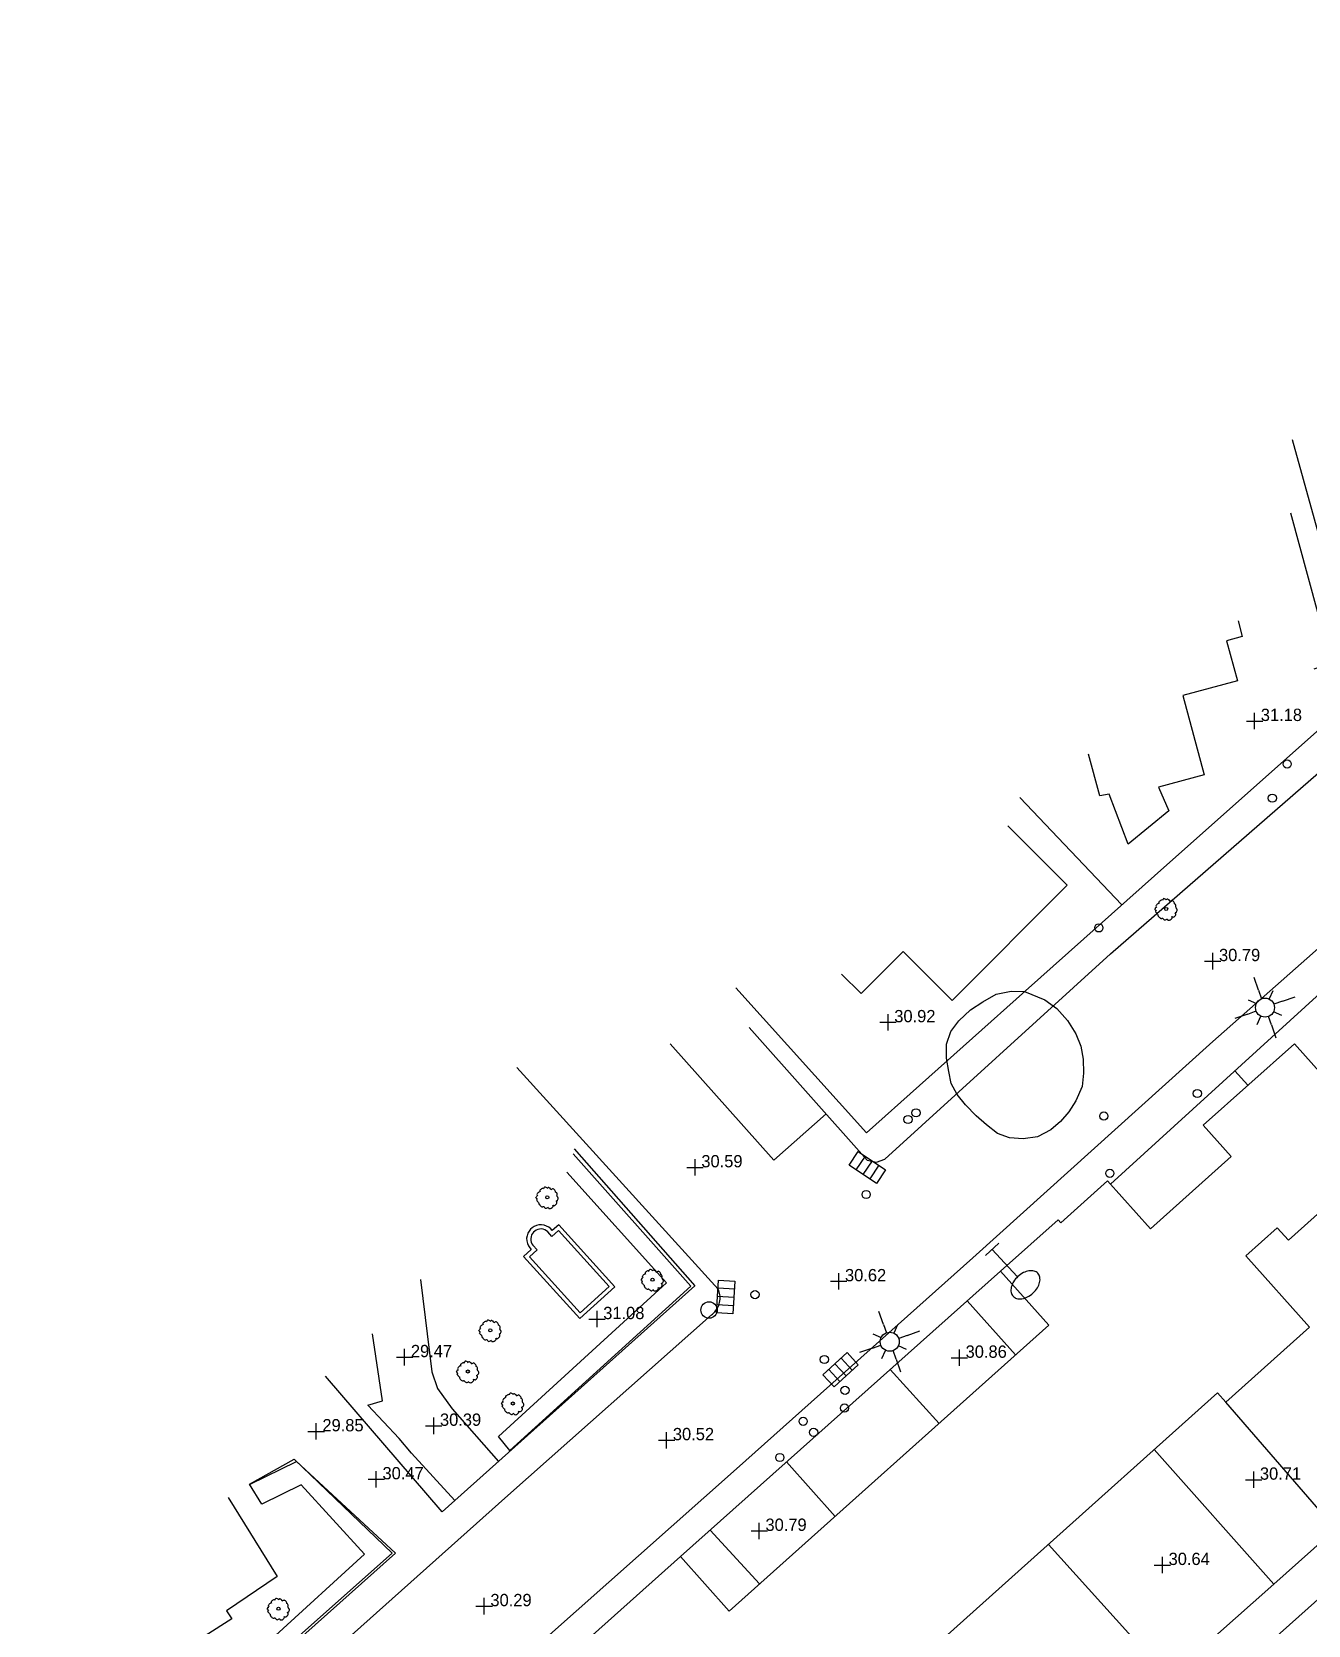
# Model space of a CAD drawing. Extents: x 471511 to 473316, y 4381952 to 4383346.
# Drawn here: x 472451.5 to 472529.3, y 4382869.5 to 4382966.6 of the extents above; entities that cross this region are included whole.
import ezdxf

# ---------------------------------------------------------------- set-up
doc = ezdxf.new("R2010")
doc.units = 0
doc.header["$LTSCALE"] = 4
doc.header["$MEASUREMENT"] = 0
doc.header["$PDMODE"] = 2
doc.header["$PDSIZE"] = 0.5
doc.layers.get('0').update_dxf_attribs({"linetype": 'CONTINUOUS'})
for name, color, linetype in [('222', 7, 'CONTINUOUS'), ('290', 253, 'CONTINUOUS'), ('320', 141, 'CONTINUOUS'), ('350', 7, 'CONTINUOUS'), ('400', 7, 'CONTINUOUS'), ('410', 201, 'CONTINUOUS'), ('411', 12, 'CONTINUOUS'), ('451', 5, 'CONTINUOUS'), ('505', 60, 'CONTINUOUS'), ('506', 60, 'CONTINUOUS'), ('7101', 7, 'CONTINUOUS'), ('7202', 7, 'CONTINUOUS'), ('7400', 2, 'CONTINUOUS'), ('7403', 1, 'CONTINUOUS'), ('7435', 7, 'CONTINUOUS'), ('7440', 7, 'CONTINUOUS'), ('7515', 53, 'CONTINUOUS'), ('7516', 7, 'CONTINUOUS')]:
    doc.layers.add(name, color=color, linetype=linetype)

# ---------------------------------------------------------------- blocks, each defined once
blk = doc.blocks.new('FAROLA')
at = {"color": 7}
for p, q in [((-0.43, 1.04), (-0.22, 0.54)), ((0.43, 1.04), (0.22, 0.54)), ((0.43, 1.04), (0.75, 1.8)), ((-1.04, 0.43), (-1.8, 0.75)), ((-1.04, 0.43), (-0.54, 0.22)), ((1.04, 0.43), (0.54, 0.22)), ((-1.04, -0.43), (-0.54, -0.22)), ((-0.43, -1.04), (-0.22, -0.54)), ((0.43, -1.04), (0.22, -0.54)), ((1.04, -0.43), (0.54, -0.22)), ((1.04, -0.43), (1.8, -0.75)), ((-0.43, -1.04), (-0.75, -1.8))]:
    blk.add_line(p, q, dxfattribs=at)
blk.add_circle((0, 0), 0.58, dxfattribs=at)
blk = doc.blocks.new('POSTE')
at = {"color": 7}
blk.add_circle((0, 0), 0.5, dxfattribs=at)
blk = doc.blocks.new('MOJON')
blk.add_circle((0, 0), 0.25)
blk = doc.blocks.new('STRAFIC')
at = {"color": 1}
blk.add_lwpolyline([(-0.03, 3.64, 0.07), (-0.44, 3.59, 0.08), (-0.76, 3.44, 0.11), (-0.99, 3.21, 0.14), (-1.06, 2.96, 0.14), (-0.99, 2.71, 0.11), (-0.76, 2.48, 0.08), (-0.44, 2.33, 0.07), (-0.03, 2.28, 0.07), (0.38, 2.33, 0.08), (0.7, 2.48, 0.11), (0.93, 2.71, 0.14), (1, 2.96, 0.14), (0.93, 3.21, 0.11), (0.7, 3.44, 0.08), (0.38, 3.59, 0.07)], format="xyb", close=True, dxfattribs=at)
for points in [[(0, 0), (0, 2.25)], [(-0.56, 0), (0.56, 0)]]:
    blk.add_lwpolyline(points, dxfattribs=at)
blk = doc.blocks.new('ARBOL')
at = {"color": 3}
for p, q in [((-1.26, 0.07), (-1.27, -0.01)), ((-1.23, 0.15), (-1.26, 0.07)), ((-1.17, 0.24), (-1.23, 0.15)), ((-1.18, 0.48), (-1.21, 0.39)), ((-1.21, 0.39), (-1.2, 0.31)), ((-1.2, 0.31), (-1.16, 0.22)), ((-1.11, 0.55), (-1.18, 0.48)), ((-1.03, 0.59), (-1.11, 0.55)), ((-1.01, 0.67), (-1.03, 0.59)), ((-0.96, 0.76), (-1.01, 0.67)), ((-0.92, 0.97), (-0.96, 0.88)), ((-0.96, 0.88), (-0.96, 0.7)), ((-0.85, 1.04), (-0.92, 0.97)), ((-0.77, 1.08), (-0.85, 1.04)), ((-0.7, 1.09), (-0.77, 1.08)), ((-0.5, 1.09), (-0.7, 1.09)), ((-0.49, 1.11), (-0.5, 1.08)), ((-0.46, 1.23), (-0.49, 1.11)), ((-0.38, 1.32), (-0.46, 1.23)), ((-0.31, 1.35), (-0.38, 1.32)), ((-0.23, 1.36), (-0.31, 1.35)), ((-0.11, 1.36), (-0.23, 1.36)), ((0, 1.35), (-0.11, 1.36)), ((0.07, 1.26), (0, 1.35)), ((0.12, 1.18), (0.07, 1.26)), ((0.17, 1.25), (0.12, 1.16)), ((0.12, 1.16), (0.12, 1.16)), ((0.24, 1.31), (0.17, 1.25)), ((0.32, 1.32), (0.24, 1.31)), ((0.39, 1.31), (0.32, 1.32)), ((0.55, 1.31), (0.39, 1.31)), ((0.62, 1.26), (0.55, 1.31)), ((0.7, 1.22), (0.62, 1.26)), ((0.76, 1.14), (0.7, 1.22)), ((0.77, 0.97), (0.7, 0.98)), ((0.77, 1.05), (0.76, 1.14)), ((0.77, 0.97), (0.77, 1.05)), ((0.86, 0.95), (0.77, 0.97)), ((0.96, 0.93), (0.86, 0.95)), ((1.03, 0.87), (0.96, 0.93)), ((1.07, 0.79), (1.03, 0.87)), ((1.08, 0.7), (1.07, 0.79)), ((1.1, 0.49), (1.07, 0.51)), ((1.08, 0.6), (1.08, 0.7)), ((1.09, 0.52), (1.08, 0.6)), ((1.17, 0.48), (1.1, 0.49)), ((1.25, 0.41), (1.17, 0.48)), ((1.29, 0.32), (1.25, 0.41)), ((1.3, 0.24), (1.29, 0.32)), ((1.3, 0.15), (1.3, 0.24)), ((1.31, 0.06), (1.3, 0.15)), ((1.31, -0.03), (1.31, 0.06)), ((-1.27, -0.01), (-1.26, -0.13)), ((-1.26, -0.13), (-1.26, -0.21)), ((-1.26, -0.21), (-1.23, -0.3)), ((-1.23, -0.3), (-1.16, -0.32)), ((-1.16, -0.32), (-1.08, -0.34)), ((-1.08, -0.34), (-1.01, -0.35)), ((-1.01, -0.35), (-0.95, -0.35)), ((-0.96, -0.38), (-1.01, -0.49)), ((-1.01, -0.49), (-1, -0.58)), ((-1, -0.58), (-0.96, -0.66)), ((-0.96, -0.66), (-0.96, -0.74)), ((-0.96, -0.74), (-0.88, -0.8)), ((-0.88, -0.8), (-0.8, -0.81)), ((-0.8, -0.81), (-0.72, -0.81)), ((-0.76, -0.81), (-0.75, -0.9)), ((-0.75, -0.9), (-0.73, -0.98)), ((-0.73, -0.98), (-0.68, -1.07)), ((-0.68, -1.07), (-0.61, -1.15)), ((-0.61, -1.15), (-0.53, -1.14)), ((-0.53, -1.14), (-0.45, -1.12)), ((-0.45, -1.12), (-0.37, -1.07)), ((-0.37, -1.05), (-0.37, -1.15)), ((-0.37, -1.15), (-0.27, -1.21)), ((-0.27, -1.21), (-0.19, -1.22)), ((-0.19, -1.22), (-0.07, -1.22)), ((-0.07, -1.22), (0.01, -1.25)), ((0.01, -1.25), (0.08, -1.22)), ((0.08, -1.22), (0.16, -1.16)), ((0.16, -1.16), (0.18, -1.08)), ((0.18, -1.11), (0.25, -1.15)), ((0.25, -1.15), (0.32, -1.16)), ((0.32, -1.16), (0.4, -1.16)), ((0.4, -1.16), (0.47, -1.18)), ((0.47, -1.18), (0.55, -1.16)), ((0.55, -1.16), (0.62, -1.14)), ((0.62, -1.14), (0.7, -1.09)), ((0.7, -1.09), (0.75, -0.93)), ((0.78, -0.99), (0.74, -0.96)), ((0.85, -0.98), (0.78, -0.99)), ((0.93, -0.93), (0.85, -0.98)), ((1.02, -0.92), (0.93, -0.93)), ((1.06, -0.69), (0.98, -0.69)), ((1.06, -0.85), (1.02, -0.92)), ((1.03, -0.69), (1.05, -0.77)), ((1.05, -0.77), (1.06, -0.85)), ((1.13, -0.65), (1.06, -0.69)), ((1.2, -0.61), (1.13, -0.65)), ((1.2, -0.21), (1.27, -0.14)), ((1.2, -0.6), (1.21, -0.59)), ((1.22, -0.31), (1.21, -0.23)), ((1.21, -0.41), (1.22, -0.31)), ((1.21, -0.51), (1.21, -0.41)), ((1.21, -0.59), (1.21, -0.51)), ((1.27, -0.14), (1.31, -0.03))]:
    blk.add_line(p, q, dxfattribs=at)
at = {"color": 25}
blk.add_circle((0, 0), 0.19, dxfattribs=at)
blk = doc.blocks.new('REJILLA')
at = {"color": 7}
for p, q in [((-0.5, 0.5), (-0.5, -0.5)), ((0.01, 0.5), (0.01, -0.5)), ((0.51, 0.5), (0.51, -0.5))]:
    blk.add_line(p, q, dxfattribs=at)
blk.add_lwpolyline([(-1, -0.5), (-1, 0.5), (1, 0.5), (1, -0.5)], close=True, dxfattribs=at)
blk = doc.blocks.new('COTA')
at = {"color": 7}
blk.add_point((0, 0), dxfattribs=at)

msp = doc.modelspace()

# ---------------------------------------------------------------- linework, layer by layer
at = {"layer": '222'}
msp.add_polyline3d([(472639.424, 4382966.613, 31.351), (472631.536, 4382960.277, 31.291), (472623.155, 4382953.387, 31.261), (472614.814, 4382946.394, 31.261), (472605.45, 4382938.267, 31.111), (472596.486, 4382930.413, 31.111), (472587.299, 4382922.227, 30.856), (472578.762, 4382914.716, 30.811), (472569.548, 4382906.511, 30.676), (472561.85, 4382899.59, 30.676), (472552.528, 4382891.262, 30.661), (472543.547, 4382883.24, 30.541), (472534.642, 4382875.276, 30.496), (472524.377, 4382866.12, 30.406), (472514.271, 4382857.111, 30.406), (472504.648, 4382848.539, 30.256), (472494.394, 4382839.436, 30.181), (472484.875, 4382830.968, 30.016), (472475.912, 4382822.907, 29.971), (472466.463, 4382814.498, 29.911), (472458.198, 4382807.169, 29.656)], dxfattribs=at)
at = {"layer": '290'}
msp.add_polyline3d([(472499.935, 4382900.648, 30.588), (472496.743, 4382897.839, 30.601), (472490.428, 4382904.928, 30.707)], dxfattribs=at)
at = {"layer": '320'}
msp.add_polyline3d([(472481.969, 4382892.386, 31.09), (472481.5, 4382891.962, 31.09), (472484.922, 4382888.17, 31.09), (472487.067, 4382890.105, 31.09), (472483.645, 4382893.898, 31.09), (472483.248, 4382893.54, 31.09), (472483.156, 4382893.644, 31.09), (472483.042, 4382893.738, 31.09), (472482.908, 4382893.813, 31.09), (472482.757, 4382893.864, 31.09), (472482.598, 4382893.888, 31.09), (472482.439, 4382893.881, 31.09), (472482.286, 4382893.846, 31.09), (472482.147, 4382893.787, 31.09), (472482.026, 4382893.71, 31.09), (472481.925, 4382893.618, 31.09), (472481.835, 4382893.506, 31.09), (472481.762, 4382893.374, 31.09), (472481.712, 4382893.226, 31.09), (472481.689, 4382893.067, 31.09), (472481.696, 4382892.907, 31.09), (472481.732, 4382892.752, 31.09), (472481.793, 4382892.611, 31.09), (472481.874, 4382892.488, 31.09)], close=True, dxfattribs=at)
at = {"layer": '350'}
msp.add_polyline3d([(472483.227, 4382893.184, 31.09), (472482.982, 4382893.464, 31.09), (472482.901, 4382893.53, 31.09), (472482.805, 4382893.584, 31.09), (472482.698, 4382893.62, 31.09), (472482.585, 4382893.637, 31.09), (472482.472, 4382893.632, 31.09), (472482.363, 4382893.608, 31.09), (472482.264, 4382893.566, 31.09), (472482.179, 4382893.511, 31.09), (472482.107, 4382893.446, 31.09), (472482.044, 4382893.367, 31.09), (472481.992, 4382893.273, 31.09), (472481.956, 4382893.167, 31.09), (472481.94, 4382893.055, 31.09), (472481.945, 4382892.94, 31.09), (472481.97, 4382892.831, 31.09), (472482.014, 4382892.73, 31.09), (472482.072, 4382892.643, 31.09), (472482.325, 4382892.37, 31.09), (472481.853, 4382891.944, 31.09), (472484.94, 4382888.523, 31.09), (472486.714, 4382890.124, 31.09), (472483.626, 4382893.545, 31.09)], close=True, dxfattribs=at)
at = {"layer": '400'}
for points in [[(472525.045, 4382930.705, 37.97), (472525.301, 4382929.753, 37.943), (472524.347, 4382929.497, 34.688), (472525.004, 4382927.054, 34.628), (472521.67, 4382926.158, 38.483), (472522.972, 4382921.315, 38.108), (472520.196, 4382920.568, 37.703), (472520.822, 4382919.134, 34.853), (472518.344, 4382917.096, 34.823), (472517.197, 4382920.135, 35.078), (472516.615, 4382920.037, 35.078), (472515.931, 4382922.581, 35.11)], [(472511.019, 4382918.203, 34.276), (472514.632, 4382914.598, 34.298)], [(472514.632, 4382914.598, 34.298), (472507.619, 4382907.569, 37.643), (472504.63, 4382910.55, 37.673), (472502.07, 4382907.985, 34.088), (472500.884, 4382909.169, 36.186)], [(472500.677, 4382862.923, 33.478), (472523.784, 4382883.648, 33.508), (472524.295, 4382883.086, 33.739), (472529.397, 4382887.65, 33.769), (472525.512, 4382891.992, 37.819), (472527.43, 4382893.707, 37.444), (472528.108, 4382892.949, 37.444), (472534.968, 4382899.085, 37.444), (472534.331, 4382899.797, 37.444), (472536.141, 4382901.416, 37.474), (472532.684, 4382905.28, 37.384), (472530.175, 4382903.035, 37.369), (472528.48, 4382904.929, 37.354), (472522.923, 4382899.957, 37.354), (472524.624, 4382898.056, 37.354), (472519.703, 4382893.654, 37.354), (472517.091, 4382896.574, 37.264), (472514.236, 4382894.021, 37.084), (472514.073, 4382894.203, 37.054), (472510.561, 4382891.061, 37.069), (472513.509, 4382887.766, 37.414), (472494.036, 4382870.347, 36.964), (472491.064, 4382873.669, 37.009), (472479.954, 4382863.731, 37.009)], [(472463.502, 4382877.264, 33.624), (472466.494, 4382872.446, 33.664), (472463.404, 4382870.36, 36.753), (472463.716, 4382869.876, 36.753), (472453.304, 4382863.227, 36.753), (472451.891, 4382865.501, 36.753)]]:
    msp.add_polyline3d(points, dxfattribs=at)
at = {"layer": '410'}
for points in [[(472528.229, 4382937.286, 32.736), (472531.464, 4382925.401, 32.751), (472520.875, 4382916.003, 32.736), (472512.089, 4382908.159, 32.706), (472502.39, 4382899.495, 32.616), (472494.443, 4382908.341, 32.481)], [(472517.954, 4382913.395, 33.098), (472511.744, 4382919.934, 33.218)], [(472517.269, 4382896.375, 33.034), (472535.068, 4382912.586, 32.914), (472542.584, 4382885.683, 32.434), (472527.05, 4382871.821, 32.434), (472509.636, 4382856.377, 32.434)], [(472524.852, 4382903.281, 32.704), (472525.646, 4382902.394, 32.699)], [(472484.587, 4382898.527, 32.344), (472491.947, 4382890.178, 32.344), (472476.533, 4382876.391, 32.344), (472469.439, 4382884.659, 32.344)], [(472491.064, 4382873.669, 32.119), (472510.561, 4382891.061, 32.119)], [(472508.539, 4382889.257, 32.269), (472511.487, 4382885.958, 32.269)], [(472503.848, 4382885.073, 32.269), (472506.82, 4382881.782, 32.269)], [(472530.995, 4382875.342, 32.614), (472524.295, 4382883.086, 33.049)], [(472519.924, 4382880.186, 32.269), (472527.224, 4382871.977, 32.269)], [(472464.839, 4382878.074, 32.344), (472467.67, 4382879.461, 32.344), (472473.693, 4382873.876, 32.304), (472455.627, 4382857.741, 32.265), (472453.777, 4382858.131, 32.265), (472448.781, 4382866.08, 32.265)], [(472500.486, 4382876.117, 32.183), (472497.526, 4382879.434, 32.13)], [(472492.87, 4382875.28, 32.089), (472495.88, 4382871.997, 32.089)], [(472513.481, 4382874.407, 32.269), (472520.813, 4382866.29, 32.269)]]:
    msp.add_polyline3d(points, dxfattribs=at)
at = {"layer": '411'}
for points in [[(472495.245, 4382905.921, 30.615), (472502.436, 4382897.837, 30.601), (472503.003, 4382897.703, 30.601), (472503.521, 4382897.89, 30.601), (472517.27, 4382910.413, 30.628), (472532.604, 4382923.767, 31.09), (472532.882, 4382924.658, 31.103), (472532.893, 4382925.555, 31.116), (472531.044, 4382932.063, 31.116), (472528.364, 4382941.738, 31.195)], [(472480.724, 4382866.801, 30.439), (472494.487, 4382879.015, 30.619), (472508.889, 4382891.882, 30.769), (472523.505, 4382905.067, 30.964), (472533.918, 4382914.276, 31.054)], [(472469.114, 4382867.17, 30.275), (472480.532, 4382877.388, 30.38), (472492.951, 4382888.396, 30.635), (472493.019, 4382888.451, 30.635), (472493.084, 4382888.51, 30.635), (472493.147, 4382888.576, 30.635), (472493.205, 4382888.646, 30.635), (472493.26, 4382888.722, 30.635), (472493.309, 4382888.802, 30.635), (472493.353, 4382888.887, 30.635), (472493.391, 4382888.975, 30.635), (472493.422, 4382889.066, 30.635), (472493.447, 4382889.159, 30.635), (472493.465, 4382889.253, 30.635), (472493.476, 4382889.348, 30.635), (472493.479, 4382889.443, 30.635), (472493.476, 4382889.538, 30.635), (472493.467, 4382889.63, 30.635), (472493.451, 4382889.721, 30.635), (472493.429, 4382889.808, 30.635), (472493.402, 4382889.893, 30.635), (472493.37, 4382889.973, 30.635), (472481.099, 4382903.48, 30.695)], [(472477.312, 4382877.087, 30.615), (472474.664, 4382879.976, 30.615), (472473.912, 4382880.868, 30.483), (472472.005, 4382882.9, 30.535), (472472.902, 4382883.155, 30.522)], [(472477.159, 4382882.681, 30.72), (472479.975, 4382879.469, 30.681)]]:
    msp.add_polyline3d(points, dxfattribs=at)
at = {"layer": '451'}
for points in [[(472475.215, 4382890.554, 30.733), (472475.908, 4382884.919, 30.799), (472476.246, 4382883.908, 30.799), (472477.159, 4382882.681, 30.72)], [(472472.902, 4382883.155, 30.509), (472472.303, 4382887.236, 31.222)]]:
    msp.add_polyline3d(points, dxfattribs=at)
at = {"layer": '505'}
msp.add_polyline3d([(472513.267, 4382907.604, 33.666), (472514.003, 4382907.074, 33.666), (472514.648, 4382906.355, 33.666), (472515.16, 4382905.533, 33.666), (472515.467, 4382904.784, 33.666), (472515.61, 4382903.982, 33.666), (472515.62, 4382903.138, 33.666), (472515.54, 4382902.326, 33.666), (472515.163, 4382901.445, 33.666), (472514.737, 4382900.786, 33.666), (472514.226, 4382900.18, 33.666), (472513.625, 4382899.676, 33.666), (472512.811, 4382899.256, 33.666), (472511.943, 4382899.124, 33.666), (472511.118, 4382899.185, 33.666), (472510.382, 4382899.45, 33.666), (472509.707, 4382899.994, 33.666), (472509.085, 4382900.528, 33.666), (472508.423, 4382901.214, 33.666), (472507.915, 4382901.834, 33.666), (472507.563, 4382902.499, 33.666), (472507.416, 4382903.234, 33.666), (472507.282, 4382904.054, 33.666), (472507.273, 4382904.9, 33.666), (472507.541, 4382905.681, 33.666), (472508.03, 4382906.319, 33.666), (472508.73, 4382906.991, 33.666), (472509.479, 4382907.486, 33.666), (472510.307, 4382907.945, 33.666), (472511.225, 4382908.141, 33.666), (472512.026, 4382908.114, 33.666)], close=True, dxfattribs=at)
at = {"layer": '506'}
msp.add_polyline3d([(472484.53, 4382898.214, 32.674), (472491.704, 4382890.141, 32.529), (472480.654, 4382880.142, 32.515), (472479.977, 4382880.996, 32.515), (472490.218, 4382890.345, 32.515), (472484.142, 4382897.102, 32.515)], dxfattribs=at)
msp.add_polyline3d([(472467.52, 4382879.609, 32.872), (472473.489, 4382873.883, 32.753), (472455.594, 4382857.969, 32.225), (472453.935, 4382858.257, 32.212), (472448.848, 4382866.236, 32.238), (472449.469, 4382866.647, 32.225), (472454.604, 4382858.813, 32.225), (472455.531, 4382858.943, 32.212), (472471.816, 4382873.811, 32.317), (472467.949, 4382878.043, 32.317), (472465.558, 4382876.86, 32.317), (472464.797, 4382878.085, 32.317)], close=True, dxfattribs=at)

# ---------------------------------------------------------------- block references
at = {"layer": '7101'}
for p in [(472526.049, 4382924.602, 31.178), (472523.502, 4382909.964, 30.788), (472503.713, 4382906.237, 30.923), (472491.955, 4382897.394, 30.588), (472500.709, 4382890.447, 30.615), (472485.977, 4382888.141, 31.077), (472474.254, 4382885.821, 29.466), (472508.059, 4382885.785, 30.863), (472468.861, 4382881.3, 29.849), (472476.027, 4382881.637, 30.39), (472490.22, 4382880.759, 30.518), (472472.524, 4382878.375, 30.469), (472525.994, 4382878.352, 30.711), (472495.862, 4382875.232, 30.788), (472520.429, 4382873.152, 30.636), (472479.102, 4382870.641, 30.285)]:
    msp.add_blockref('COTA', p, dxfattribs=at)
at = {"layer": '7202', "rotation": 222.6000043791743}
msp.add_blockref('POSTE', (472492.806, 4382888.697, 30.755), dxfattribs=at)
at = {"layer": '7400', "rotation": 222.6000043791743}
for p in [(472531.501, 4382928.424, 31.116), (472526.685, 4382907.129, 30.946), (472503.815, 4382886.765, 30.721)]:
    msp.add_blockref('FAROLA', p, dxfattribs=at)
at = {"layer": '7403', "rotation": 222.6000043791743}
msp.add_blockref('STRAFIC', (472510.061, 4382892.394, 30.641), dxfattribs=at)
at = {"layer": '7435'}
for p, rotation in [((472502.45, 4382897.387, 30.516), 326.1000035774254), ((472493.823, 4382889.496, 30.351), 266.6000040383342), ((472500.82, 4382885.054, 30.381), 222.4999982764334)]:
    msp.add_blockref('REJILLA', p, dxfattribs=dict(at, rotation=rotation))
at = {"layer": '7440', "rotation": 222.6000043791743}
for p in [(472528.038, 4382921.981, 31.011), (472527.126, 4382919.901, 31.011), (472516.558, 4382911.991, 30.984), (472522.556, 4382901.896, 30.879), (472505.417, 4382900.714, 30.891), (472516.866, 4382900.518, 30.747), (472504.932, 4382900.311, 30.891), (472517.228, 4382897.032, 30.773), (472502.382, 4382895.739, 30.575), (472495.605, 4382889.637, 30.601), (472499.835, 4382885.677, 30.575), (472501.093, 4382883.796, 30.562), (472501.057, 4382882.718, 30.575), (472498.543, 4382881.911, 30.575), (472499.174, 4382881.238, 30.588), (472497.121, 4382879.703, 30.588)]:
    msp.add_blockref('MOJON', p, dxfattribs=at)
at = {"layer": '7515', "xscale": 0.5, "yscale": 0.5, "zscale": 0.5, "rotation": 222.6000043791743}
for p in [(472520.663, 4382913.143, 33.426), (472482.944, 4382895.565, 34.179), (472479.471, 4382887.456, 33.756), (472478.103, 4382884.945, 33.769), (472466.566, 4382870.488, 33.783)]:
    msp.add_blockref('ARBOL', p, dxfattribs=at)
at = {"layer": '7516', "xscale": 0.5, "yscale": 0.5, "zscale": 0.5, "rotation": 222.6000043791743}
for p in [(472489.356, 4382890.542, 33.69), (472480.847, 4382882.999, 33.215)]:
    msp.add_blockref('ARBOL', p, dxfattribs=at)

# ---------------------------------------------------------------- texts
at = {"layer": '7101'}
for s, p in [('31.18', (472526.429, 4382924.602, 31.18)), ('30.79', (472523.882, 4382909.964, 30.79)), ('30.92', (472504.093, 4382906.237, 30.92)), ('30.59', (472492.335, 4382897.394, 30.59)), ('30.62', (472501.089, 4382890.447, 30.62)), ('31.08', (472486.357, 4382888.141, 31.08)), ('29.47', (472474.634, 4382885.821, 29.47)), ('30.86', (472508.439, 4382885.785, 30.86)), ('30.39', (472476.407, 4382881.637, 30.39)), ('29.85', (472469.241, 4382881.3, 29.85)), ('30.52', (472490.6, 4382880.759, 30.52)), ('30.47', (472472.904, 4382878.375, 30.47)), ('30.71', (472526.374, 4382878.352, 30.71)), ('30.79', (472496.242, 4382875.232, 30.79)), ('30.64', (472520.809, 4382873.152, 30.64)), ('30.29', (472479.482, 4382870.641, 30.29))]:
    msp.add_text(s, height=0.75, dxfattribs=at).set_placement(p)

doc.saveas('drawing.dxf')
